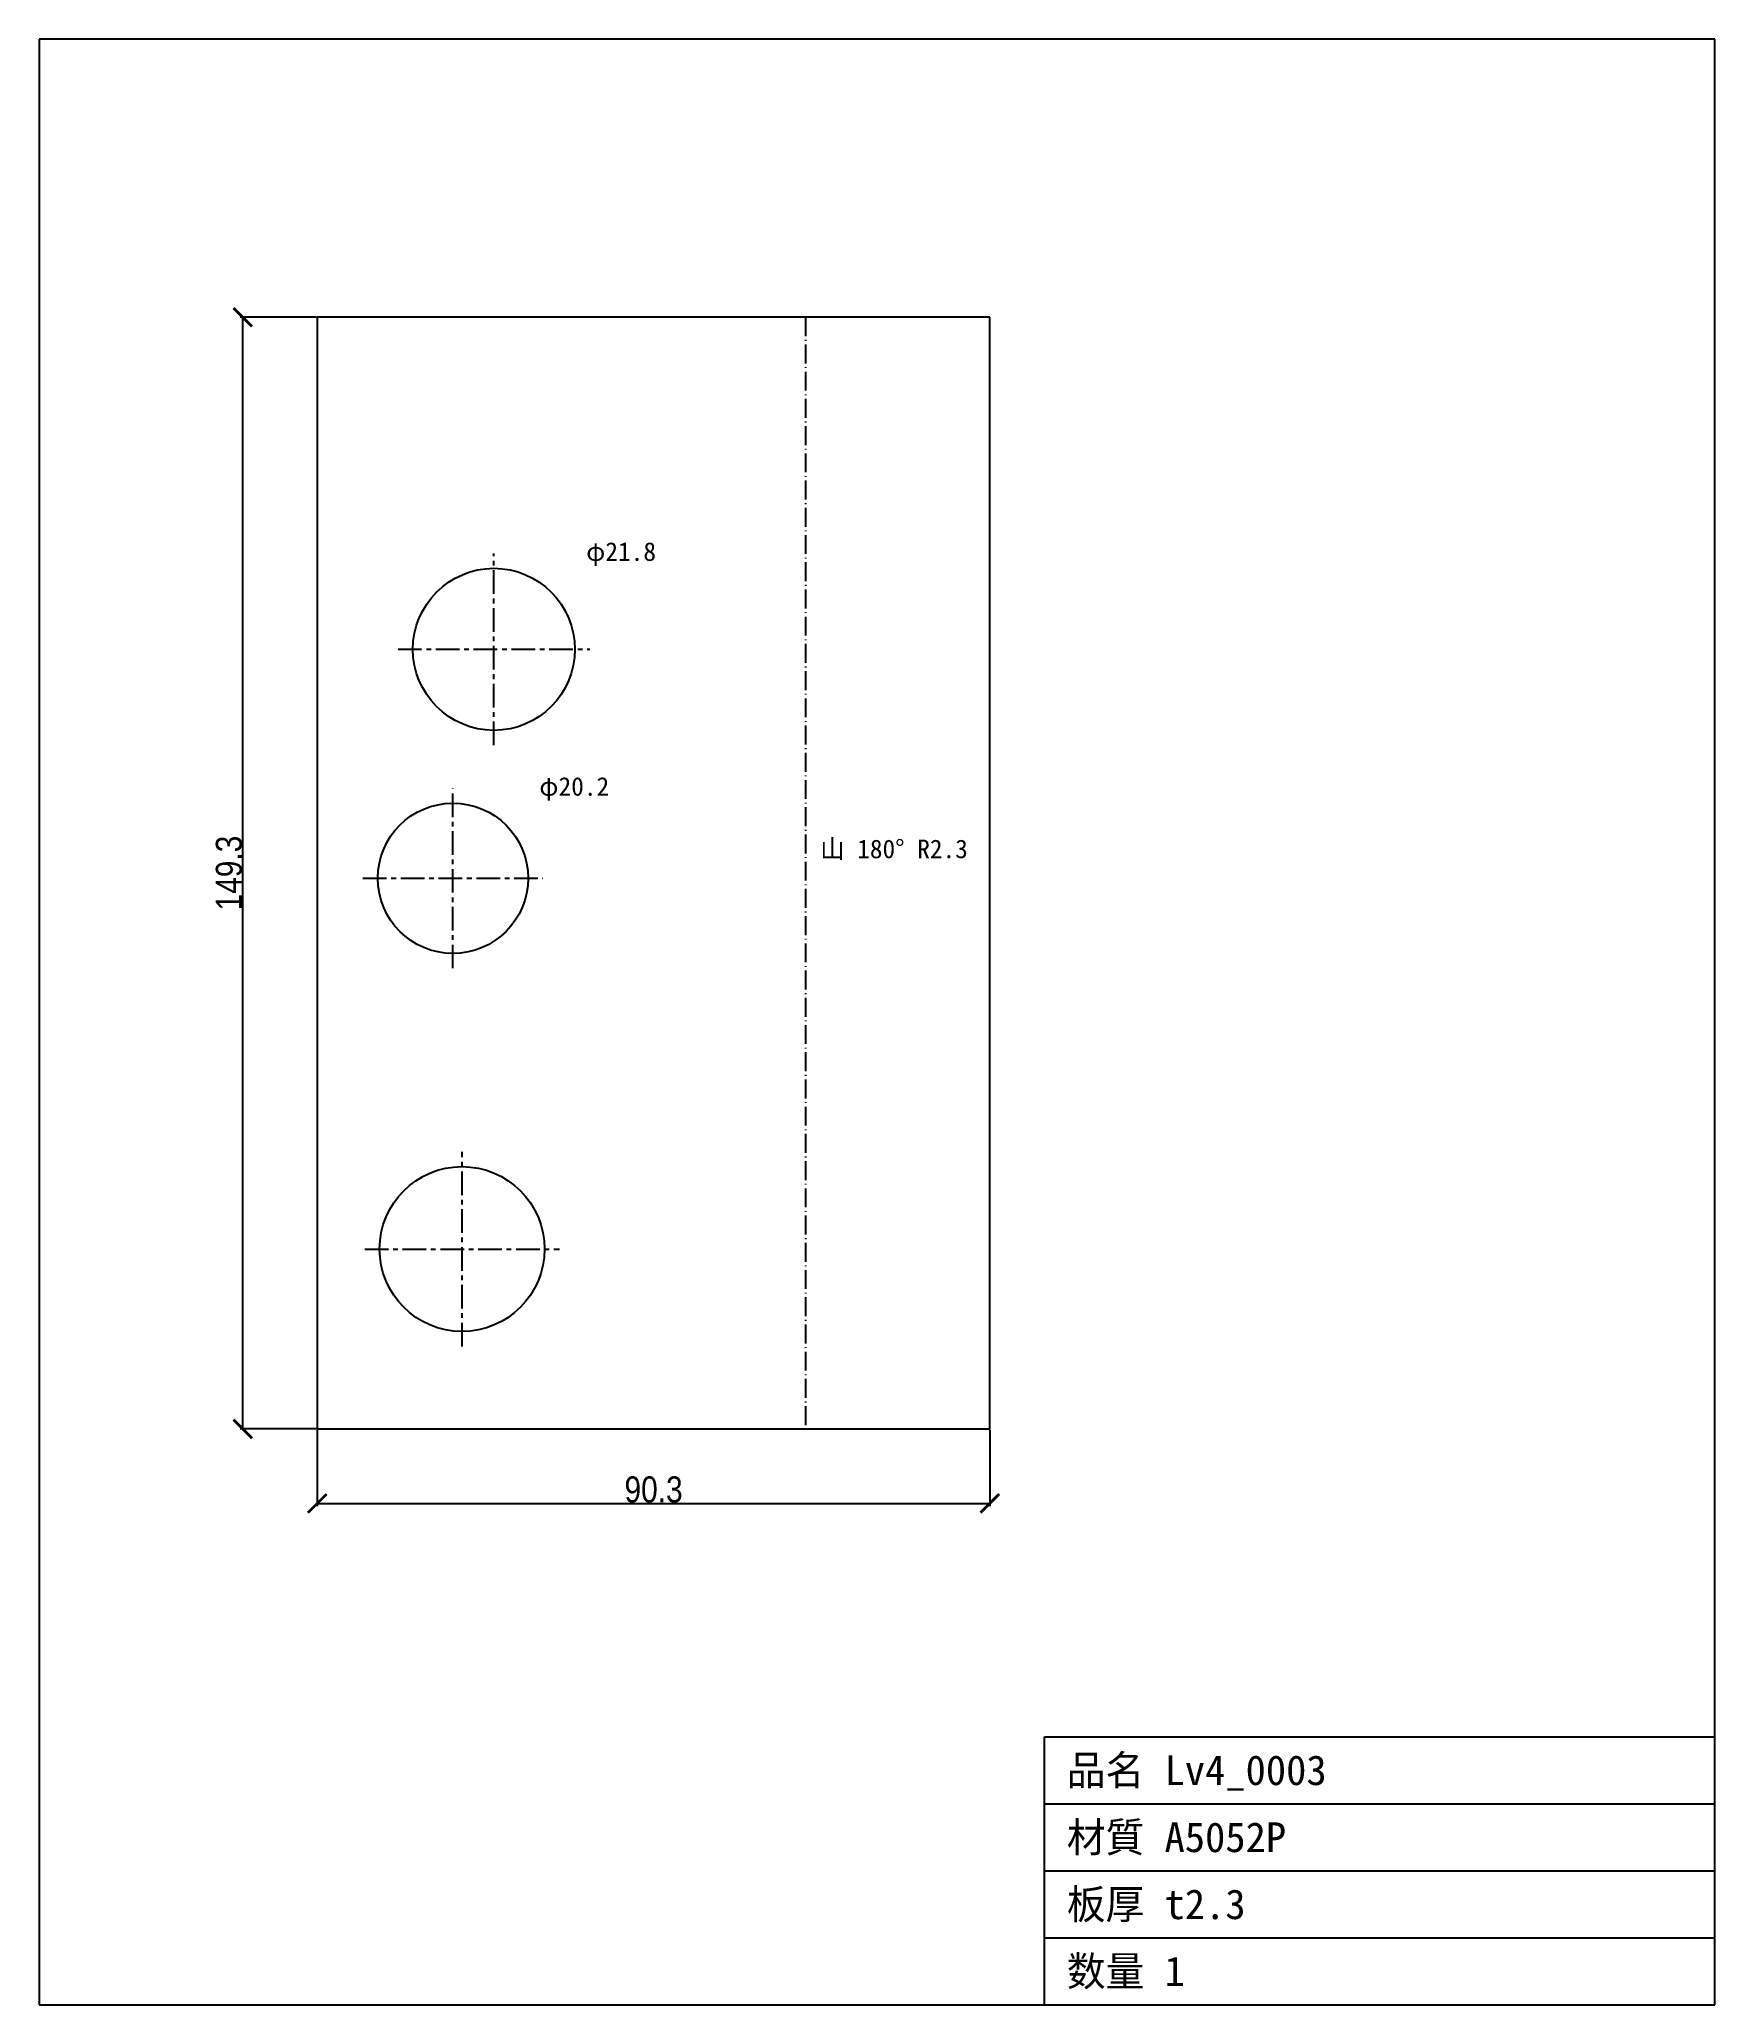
# Model space of a CAD drawing. Header units: millimetres. Extents: x -37 to 188, y -77 to 187.
import ezdxf

# ---------------------------------------------------------------- set-up
doc = ezdxf.new("R2010")
doc.units = ezdxf.units.MM
doc.linetypes.add('CENTER', pattern=[5.08, 3.175, -0.635, 0.635, -0.635])
doc.linetypes.add('DASHDOT', pattern=[3.556, 2.54, -0.508, 0, -0.508])
for name, color, linetype in [('BEND', 7, 'Continuous'), ('CENTER', 7, 'Continuous'), ('CUT', 7, 'Continuous'), ('DIM', 7, 'Continuous'), ('FRAME', 7, 'Continuous'), ('TEXT', 7, 'Continuous')]:
    doc.layers.add(name, color=color, linetype=linetype)
doc.styles.add('OpenSansCondensed-Light', font='OpenSansCondensed-Light.ttf')
doc.dimstyles.new('EZDXF', dxfattribs={"dimtxt": 0.25, "dimasz": 0.175, "dimexe": 0.375, "dimexo": 0.125, "dimgap": 0.1, "dimtad": 1, "dimlfac": 100, "dimzin": 12, "dimdsep": 46, "dimtxsty": 'OpenSansCondensed-Light', "dimblk": 'ARCHTICK', "dimcen": 2.5, "dimazin": 3, "dimtfac": 0.5, "dimtmove": 2, "dimatfit": 3})

# ---------------------------------------------------------------- blocks, each defined once
blk = doc.blocks.new('_ARCHTICK')
at = {"color": 0, "linetype": 'BYBLOCK', "const_width": 0.15}
blk.add_lwpolyline([(-0.5, -0.5), (0.5, 0.5)], dxfattribs=at)

msp = doc.modelspace()

# ---------------------------------------------------------------- linework, layer by layer
at = {"layer": 'BEND', "color": 1, "linetype": 'DASHDOT'}
msp.add_line((65.55, 149.3), (65.55, 0), dxfattribs=at)
at = {"layer": 'CENTER', "color": 1, "linetype": 'CENTER'}
for p, q in [((23.72, 91.82), (23.72, 117.58)), ((10.84, 104.7), (36.6, 104.7)), ((18.22, 61.86), (18.22, 86.04)), ((6.13, 73.95), (30.31, 73.95)), ((19.44, 11.09), (19.44, 37.23)), ((6.37, 24.16), (32.51, 24.16))]:
    msp.add_line(p, q, dxfattribs=at)
at = {"layer": 'CUT'}
for p, q in [((0, 149.3), (0, 0)), ((90.32, 149.3), (0, 149.3)), ((90.32, 0), (90.32, 149.3)), ((0, 0), (90.32, 0))]:
    msp.add_line(p, q, dxfattribs=at)
for centre, radius in [((23.72, 104.7), 10.88), ((18.22, 73.95), 10.09), ((19.44, 24.16), 11.07)]:
    msp.add_circle(centre, radius, dxfattribs=at)
at = {"layer": 'FRAME'}
for p, q in [((187.65, 186.63), (-37.33, 186.63)), ((-37.33, 186.63), (-37.33, -77.33)), ((187.65, -77.33), (187.65, 186.63)), ((97.65, -77.33), (97.65, -41.33)), ((97.65, -41.33), (187.65, -41.33)), ((97.65, -50.33), (187.65, -50.33)), ((97.65, -59.33), (187.65, -59.33)), ((97.65, -68.33), (187.65, -68.33)), ((-37.33, -77.33), (187.65, -77.33))]:
    msp.add_line(p, q, dxfattribs=at)

# ---------------------------------------------------------------- texts
at = {"layer": 'TEXT'}
for s, height, p in [('φ21.8', 2.5, (36.1, 116.58)), ('φ20.2', 2.5, (29.81, 85.04)), ('山 180° R2.3', 2.5, (67.55, 76.65)), ('品名 Lv4_0003', 4, (100.65, -47.83)), ('材質 A5052P', 4, (100.65, -56.83)), ('板厚 t2.3', 4, (100.65, -65.83)), ('数量 1', 4, (100.65, -74.83))]:
    msp.add_text(s, height=height, dxfattribs=at).set_placement(p)

# ---------------------------------------------------------------- dimensions: what is measured, and where the dimension line sits
at = {"layer": 'DIM'}
msp.add_linear_dim(base=(-10, 0), p1=(0, 0), p2=(0, 149.3), angle=90, dimstyle='EZDXF', override={"dimtxt": 3.5, "dimasz": 2.5, "dimdec": 1, "dimlfac": 1}, dxfattribs=at).render()
msp.add_linear_dim(base=(0, -10), p1=(0, 0), p2=(90.32, 0), dimstyle='EZDXF', override={"dimtxt": 3.5, "dimasz": 2.5, "dimdec": 1, "dimlfac": 1}, dxfattribs=at).render()

doc.saveas('drawing.dxf')
